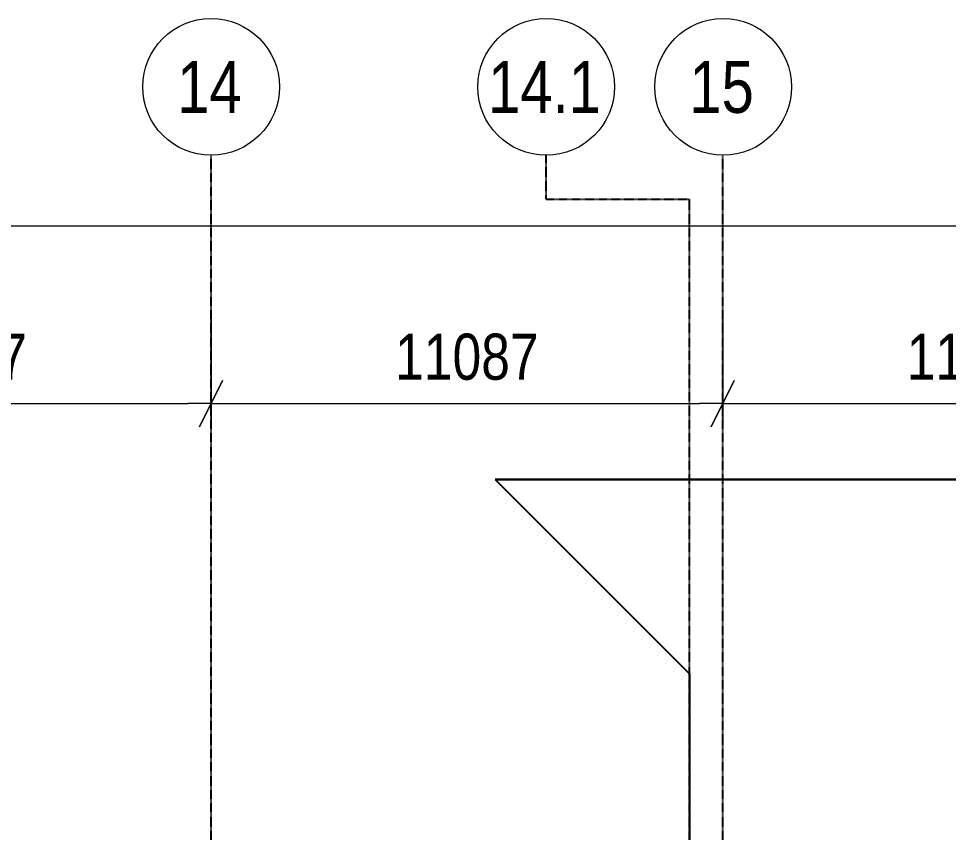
# Model space of a CAD drawing. Header units: millimetres. Extents: x -637480 to 299894, y -125373 to 39000.
# Drawn here: x 138735 to 158883, y 21348 to 38995 of the extents above; entities that cross this region are included whole.
import ezdxf
from ezdxf.enums import TextEntityAlignment as Align

# ---------------------------------------------------------------- set-up
doc = ezdxf.new("R2010")
doc.units = ezdxf.units.MM
doc.linetypes.add('Xref building Toll$0$Grid Line', pattern=[22.225, 12.7, -3.175, 3.175, -3.175])
for name, color, linetype, lineweight in [('AM_BOR', 4, 'Continuous', 25), ('Xref building Toll$0$A-FLOR', 192, 'Continuous', 25), ('Xref building Toll$0$annotation - dimensions', 7, 'Continuous', 0), ('Xref building Toll$0$annotation - text', 7, 'Continuous', 0)]:
    doc.layers.add(name, color=color, linetype=linetype, lineweight=lineweight)
doc.layers.add('Xref building Toll$0$S-GRID', color=8, linetype='Continuous')
doc.styles.add('Xref building Toll$0$1 200 sub headings', font='arial.ttf', dxfattribs={"width": 0.821429, "height": 560})
doc.styles.add('Xref building Toll$0$1 500 general', font='arial.ttf', dxfattribs={"width": 0.870588, "height": 850})
doc.styles.add('Xref building Toll$0$1 500 general_0', font='arial.ttf', dxfattribs={"width": 0.870588})
doc.dimstyles.new('Xref building Toll$0$1 500', dxfattribs={"dimtxt": 850, "dimasz": 425, "dimexe": 425, "dimexo": 0.0625, "dimgap": 425, "dimtad": 1, "dimdec": 0, "dimzin": 11, "dimdsep": 46, "dimtxsty": 'Xref building Toll$0$1 500 general', "dimblk": 'Xref building Toll$0$_Oblique_2.0', "dimcen": 0.09, "dimclrd": 256, "dimclre": 256, "dimadec": 4, "dimazin": 3, "dimtfac": 1, "dimtdec": 0, "dimtmove": 2, "dimatfit": 1, "dimldrblk": 'Xref building Toll$0$TerminatorOpen_2.0', "dimfxl": 1700, "dimfxlon": 1, "dimfrac": 2, "dimtolj": 1, "dimtzin": 11, "dimlwd": 0, "dimlwe": 0, "dimarcsym": 0})

# ---------------------------------------------------------------- blocks, each defined once
blk = doc.blocks.new('*U195')
at = {"layer": 'Xref building Toll$0$annotation - text', "linetype": 'Continuous', "lineweight": 13}
blk.add_circle((0, 0), 0.7318, dxfattribs=at)
at = {"layer": 'Xref building Toll$0$annotation - text', "style": 'Xref building Toll$0$1 200 sub headings', "width": 0.8}
blk.add_text('14', height=0.55556, dxfattribs=at).set_placement((-0.0171, 0), align=Align.MIDDLE_CENTER)
blk = doc.blocks.new('*U196')
at = {"layer": 'Xref building Toll$0$annotation - text', "linetype": 'Continuous', "lineweight": 13}
blk.add_circle((0, 0), 0.7318, dxfattribs=at)
at = {"layer": 'Xref building Toll$0$annotation - text', "style": 'Xref building Toll$0$1 200 sub headings', "width": 0.8}
blk.add_text('15', height=0.55556, dxfattribs=at).set_placement((-0.0171, 0), align=Align.MIDDLE_CENTER)
blk = doc.blocks.new('Xref building Toll$0$_Oblique_2.0')
at = {"color": 0, "linetype": 'ByBlock', "lineweight": -2}
for p, q in [((0.5, 1), (-0.5, -1)), ((0, 0), (-1, 0))]:
    blk.add_line(p, q, dxfattribs=at)
blk = doc.blocks.new('*D240')
at = {"layer": 'Defpoints', "color": 0, "linetype": 'Continuous', "transparency": 16777216}
for p in [(-302993, 270238), (-32993, 270161), (-32993, 269803)]:
    blk.add_point(p, dxfattribs=at)
at = {"layer": 'Xref building Toll$0$annotation - dimensions', "linetype": 'Continuous', "lineweight": 0, "transparency": 16777216}
for p, q in [((-302993, 270238), (-302993, 269303)), ((-32993, 270160), (-32993, 269303)), ((-302493, 269803), (-33493, 269803))]:
    blk.add_line(p, q, dxfattribs=at)
at = {"layer": 'Xref building Toll$0$annotation - dimensions', "linetype": 'Continuous', "lineweight": 0, "transparency": 16777216, "xscale": 500, "yscale": 500, "zscale": 500, "rotation": 180}
blk.add_blockref('Xref building Toll$0$_Oblique_2.0', (-302993, 269803), dxfattribs=at)
at = {"layer": 'Xref building Toll$0$annotation - dimensions', "linetype": 'Continuous', "lineweight": 0, "transparency": 16777216, "xscale": 500, "yscale": 500, "zscale": 500}
blk.add_blockref('Xref building Toll$0$_Oblique_2.0', (-32993, 269803), dxfattribs=at)
at = {"layer": 'Xref building Toll$0$annotation - dimensions', "color": 0, "linetype": 'Continuous', "lineweight": 0, "transparency": 16777216, "insert": (-167993, 270814), "char_height": 1000, "attachment_point": 5, "style": 'Xref building Toll$0$1 500 general_0'}
blk.add_mtext('\\A1;\\H1x;\\W0.8;270000', dxfattribs=at)
blk = doc.blocks.new('Xref building Toll$0$TerminatorOpen_2.0')
at = {"color": 0, "linetype": 'ByBlock', "lineweight": -2}
for q in [(-1, 1), (-1, 0), (-1, -1)]:
    blk.add_line((0, 0), q, dxfattribs=at)
blk = doc.blocks.new('*D222')
at = {"layer": 'Defpoints', "color": 0, "linetype": 'Continuous', "transparency": 16777216}
for p in [(-171175, 271330), (-160088, 271330), (-160088, 265945)]:
    blk.add_point(p, dxfattribs=at)
at = {"layer": 'Xref building Toll$0$annotation - dimensions', "linetype": 'Continuous', "lineweight": 0, "transparency": 16777216}
for p, q in [((-171175, 267945), (-171175, 265445)), ((-160088, 267945), (-160088, 265445)), ((-170675, 265945), (-160588, 265945))]:
    blk.add_line(p, q, dxfattribs=at)
at = {"layer": 'Xref building Toll$0$annotation - dimensions', "linetype": 'Continuous', "lineweight": 0, "transparency": 16777216, "xscale": 500, "yscale": 500, "zscale": 500, "rotation": 180}
blk.add_blockref('Xref building Toll$0$_Oblique_2.0', (-171175, 265945), dxfattribs=at)
at = {"layer": 'Xref building Toll$0$annotation - dimensions', "linetype": 'Continuous', "lineweight": 0, "transparency": 16777216, "xscale": 500, "yscale": 500, "zscale": 500}
blk.add_blockref('Xref building Toll$0$_Oblique_2.0', (-160088, 265945), dxfattribs=at)
at = {"layer": 'Xref building Toll$0$annotation - dimensions', "color": 0, "linetype": 'Continuous', "lineweight": 0, "transparency": 16777216, "insert": (-165631, 266955), "char_height": 1000, "attachment_point": 5, "style": 'Xref building Toll$0$1 500 general_0'}
blk.add_mtext('\\A1;\\H1x;\\W0.8;11087', dxfattribs=at)
blk = doc.blocks.new('*D223')
at = {"layer": 'Defpoints', "color": 0, "linetype": 'Continuous', "transparency": 16777216}
for p in [(-160088, 271330), (-149001, 271330), (-149001, 265945)]:
    blk.add_point(p, dxfattribs=at)
at = {"layer": 'Xref building Toll$0$annotation - dimensions', "linetype": 'Continuous', "lineweight": 0, "transparency": 16777216}
for p, q in [((-160088, 267945), (-160088, 265445)), ((-149001, 267945), (-149001, 265445)), ((-159588, 265945), (-149501, 265945))]:
    blk.add_line(p, q, dxfattribs=at)
at = {"layer": 'Xref building Toll$0$annotation - dimensions', "linetype": 'Continuous', "lineweight": 0, "transparency": 16777216, "xscale": 500, "yscale": 500, "zscale": 500, "rotation": 180}
blk.add_blockref('Xref building Toll$0$_Oblique_2.0', (-160088, 265945), dxfattribs=at)
at = {"layer": 'Xref building Toll$0$annotation - dimensions', "linetype": 'Continuous', "lineweight": 0, "transparency": 16777216, "xscale": 500, "yscale": 500, "zscale": 500}
blk.add_blockref('Xref building Toll$0$_Oblique_2.0', (-149001, 265945), dxfattribs=at)
at = {"layer": 'Xref building Toll$0$annotation - dimensions', "color": 0, "linetype": 'Continuous', "lineweight": 0, "transparency": 16777216, "insert": (-154544, 266955), "char_height": 1000, "attachment_point": 5, "style": 'Xref building Toll$0$1 500 general_0'}
blk.add_mtext('\\A1;\\H1x;\\W0.8;11087', dxfattribs=at)
blk = doc.blocks.new('*D224')
at = {"layer": 'Defpoints', "color": 0, "linetype": 'Continuous', "transparency": 16777216}
for p in [(-149001, 271330), (-137914, 271330), (-137914, 265945)]:
    blk.add_point(p, dxfattribs=at)
at = {"layer": 'Xref building Toll$0$annotation - dimensions', "linetype": 'Continuous', "lineweight": 0, "transparency": 16777216}
for p, q in [((-149001, 267945), (-149001, 265445)), ((-137914, 267945), (-137914, 265445)), ((-148501, 265945), (-138414, 265945))]:
    blk.add_line(p, q, dxfattribs=at)
at = {"layer": 'Xref building Toll$0$annotation - dimensions', "linetype": 'Continuous', "lineweight": 0, "transparency": 16777216, "xscale": 500, "yscale": 500, "zscale": 500, "rotation": 180}
blk.add_blockref('Xref building Toll$0$_Oblique_2.0', (-149001, 265945), dxfattribs=at)
at = {"layer": 'Xref building Toll$0$annotation - dimensions', "linetype": 'Continuous', "lineweight": 0, "transparency": 16777216, "xscale": 500, "yscale": 500, "zscale": 500}
blk.add_blockref('Xref building Toll$0$_Oblique_2.0', (-137914, 265945), dxfattribs=at)
at = {"layer": 'Xref building Toll$0$annotation - dimensions', "color": 0, "linetype": 'Continuous', "lineweight": 0, "transparency": 16777216, "insert": (-143457, 266955), "char_height": 1000, "attachment_point": 5, "style": 'Xref building Toll$0$1 500 general_0'}
blk.add_mtext('\\A1;\\H1x;\\W0.8;11087', dxfattribs=at)
blk = doc.blocks.new('Xref building Toll$0$14.1')
at = {"layer": 'Xref building Toll$0$annotation - text', "linetype": 'Continuous', "lineweight": 13}
blk.add_circle((0, 0), 0.7318, dxfattribs=at)
at = {"layer": 'Xref building Toll$0$annotation - text', "style": 'Xref building Toll$0$1 200 sub headings', "width": 0.8}
blk.add_text('14.1', height=0.55556, dxfattribs=at).set_placement((-0.0171, 0), align=Align.MIDDLE_CENTER)
blk = doc.blocks.new('Xref building Toll$0$Toll Grids')
at = {"layer": 'Xref building Toll$0$S-GRID', "linetype": 'Xref building Toll$0$Grid Line'}
for p, q in [((142905, -125373.3), (142905, 36031.5)), ((150165.9, 35080.8), (150165.9, 36031.5)), ((153992, -125373.3), (153992, 36031.5)), ((150165.9, 35080.8), (153270, 35080.8)), ((153270, -125373.3), (153270, 35080.8))]:
    blk.add_line(p, q, dxfattribs=at)
at = {"layer": 'Xref building Toll$0$annotation - text', "xscale": 2025, "yscale": 2025, "zscale": 2025}
for name, p in [('*U195', (142905, 37513.4)), ('Xref building Toll$0$14.1', (150165.9, 37513.4)), ('*U196', (154001.7, 37513.4))]:
    blk.add_blockref(name, p, dxfattribs=at)
at = {"layer": 'Xref building Toll$0$annotation - dimensions', "linetype": 'Continuous', "lineweight": 0}
for base, p1, p2, picture, middle in [((270000, 34504.6), (0, 34939.4), (270000, 34861.8), '*D240', (135000, 35515.1)), ((142905, 30645.8), (131818, 36031.5), (142905, 36031.5), '*D222', (137361.5, 31656.4)), ((153992, 30645.8), (142905, 36031.5), (153992, 36031.5), '*D223', (148448.5, 31656.4)), ((165079, 30645.8), (153992, 36031.5), (165079, 36031.5), '*D224', (159535.5, 31656.4))]:
    dim = blk.add_linear_dim(base=base, p1=p1, p2=p2, text='\\H1x;\\W0.8;<>', dimstyle='Xref building Toll$0$1 500', override={"dimtxt": 1000, "dimasz": 500, "dimexe": 500, "dimgap": 500, "dimtxsty": 'Xref building Toll$0$1 500 general_0', "dimatfit": 3, "dimfxl": 2000}, dxfattribs=at)
    dim.commit()
    dim.dimension.update_dxf_attribs({"geometry": picture, "text_midpoint": middle, "insert": (302992.6, -235298.7)})
blk = doc.blocks.new('Xref building Toll')
at = {"layer": 'Xref building Toll$0$A-FLOR'}
for p, q in [((149058, 29000), (192908.4, 29000)), ((149058, 29000), (153270, 24788)), ((192908.4, 29000), (149058, 29000)), ((153270, 24788), (153270, 20000))]:
    blk.add_line(p, q, dxfattribs=at)
blk.add_blockref('Xref building Toll$0$Toll Grids', (0, 0))

msp = doc.modelspace()

# ---------------------------------------------------------------- block references
at = {"layer": 'AM_BOR'}
msp.add_blockref('Xref building Toll', (0, 0), dxfattribs=at)

doc.saveas('drawing.dxf')
